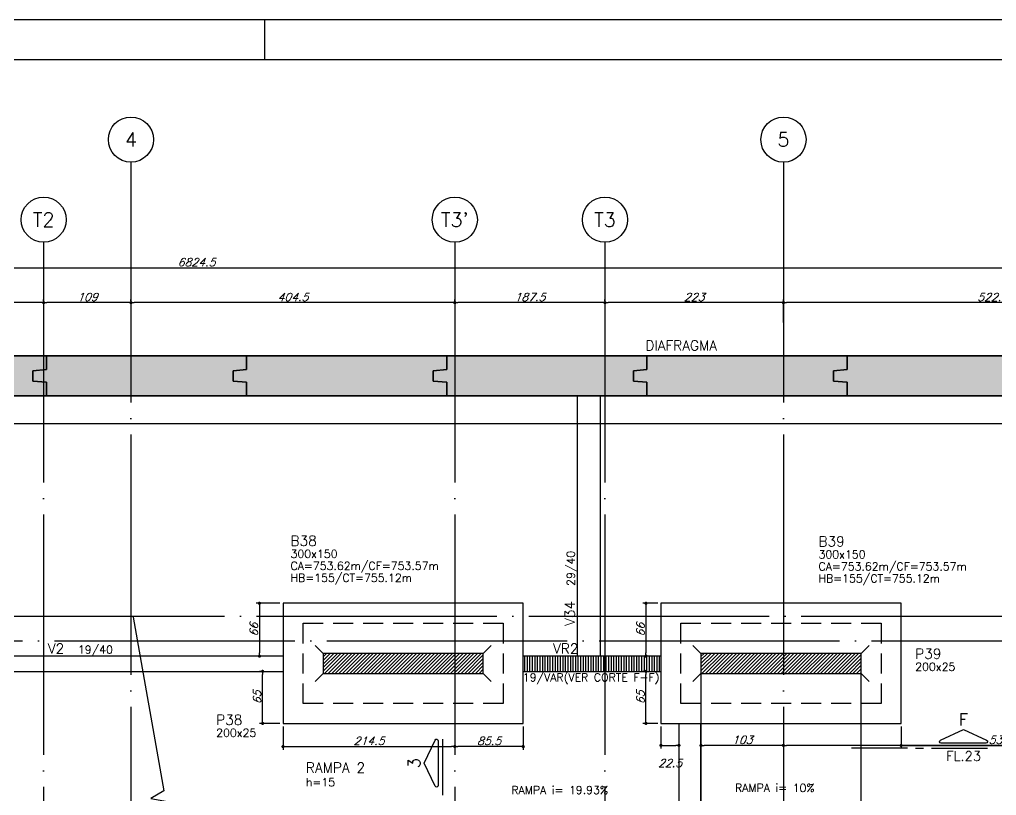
# Model space of a CAD drawing. Header units: millimetres. Extents: x -4137 to 5508, y -2380 to 3650.
# Drawn here: x -349 to 872, y 1151 to 2120 of the extents above; entities that cross this region are included whole.
import ezdxf
from ezdxf.enums import TextEntityAlignment as Align

# ---------------------------------------------------------------- set-up
doc = ezdxf.new("R2010")
doc.units = ezdxf.units.MM
doc.header["$LTSCALE"] = 50
doc.linetypes.add('DASHED', pattern=[0.75, 0.5, -0.25])
doc.linetypes.add('EIXO', pattern=[6.8, 6, -0.4, 0, -0.4])
for name, color, linetype in [('F-AUX', 2, 'Continuous'), ('F-BLOCOS', 3, 'Continuous'), ('F-BLOCOS-DIM', 2, 'Continuous'), ('F-BLOCOS-NOME', 3, 'Continuous'), ('F-CORTE-INDICAÇÃO', 4, 'Continuous'), ('F-COTAS', 106, 'Continuous'), ('F-EIXO', 12, 'EIXO'), ('F-ESTACAS-BARRETE', 2, 'Continuous'), ('F-HACHURA-DET', 1, 'Continuous'), ('F-LAJES-DIM', 2, 'Continuous'), ('F-LAJES-NOME', 4, 'Continuous'), ('F-MARGEM', 1, 'Continuous'), ('F-PARC-NOME', 4, 'Continuous'), ('F-PILARES-DIM', 172, 'Continuous'), ('F-PILARES-HACH', 174, 'Continuous'), ('F-PILARES-N', 170, 'Continuous'), ('F-PILARES-NASCE', 4, 'Continuous'), ('F-PILARES-NOME', 170, 'Continuous'), ('F-SOLIDO-EST', 252, 'Continuous'), ('F-TEXTO', 6, 'Continuous'), ('F-VIGAS', 3, 'Continuous'), ('F-VIGAS-DIM', 2, 'Continuous'), ('F-VIGAS-NOME', 4, 'Continuous')]:
    doc.layers.add(name, color=color, linetype=linetype)
doc.styles.add('CP-TEXT-INCL', font='simplex.shx', dxfattribs={"oblique": 20})
doc.styles.add('MCP', font='simplex.shx')
doc.styles.add('ROMANS', font='simplex.shx')
doc.dimstyles.new('CP-COTAS-50', dxfattribs={"dimscale": 0.8, "dimtxt": 12.5, "dimasz": 5, "dimexe": 5, "dimexo": 5, "dimgap": 2.5, "dimtad": 1, "dimdec": 1, "dimdsep": 46, "dimtxsty": 'CP-TEXT-INCL', "dimblk1": 'DOT', "dimblk2": 'DOT', "dimsah": 1, "dimcen": 9, "dimclrd": 256, "dimclre": 256, "dimclrt": 256, "dimadec": 0, "dimazin": 0, "dimtfac": 1, "dimtdec": 1, "dimtmove": 2, "dimatfit": 3, "dimldrblk": 'DOT', "dimfxl": 0, "dimtolj": 1, "dimarcsym": 0})

# ---------------------------------------------------------------- blocks, each defined once
blk = doc.blocks.new('A0-4L_900')
at = {"layer": 'F-MARGEM', "color": 2}
blk.add_line((81.9, 90), (81.9, 89), dxfattribs=at)
blk.add_lwpolyline([(0, 0), (0, 90), (192.9, 90), (192.9, 0)], close=True, dxfattribs=at)
at = {"layer": 'F-MARGEM', "color": 7}
blk.add_lwpolyline([(2.5, 89), (191.9, 89), (191.9, 1), (2.5, 1)], close=True, dxfattribs=at)
blk = doc.blocks.new('*U10')
at = {"layer": 'F-CORTE-INDICAÇÃO'}
for p, q in [((-100, 0), (-170, 0)), ((-80, 0), (-90, 0)), ((-70, 0), (0, 0))]:
    blk.add_line(p, q, dxfattribs=at)
blk.add_lwpolyline([(-112, 6, 0.802585), (-111.2, 9.8), (-140, 23.3), (-168.8, 9.8, 0.802585), (-168, 6)], format="xyb", close=True, dxfattribs=at)
at = {"layer": 'F-CORTE-INDICAÇÃO', "style": 'ROMANS'}
blk.add_attdef('CORTE', text='', height=15, dxfattribs=at).set_placement((-140, 35.8), align=Align.MIDDLE_CENTER)
at = {"layer": 'F-CORTE-INDICAÇÃO', "color": 2, "style": 'ROMANS'}
blk.add_attdef('FOLHA', text='', height=12, dxfattribs=at).set_placement((-140, -10), align=Align.MIDDLE_CENTER)
blk = doc.blocks.new('*U4')
at = {"layer": 'F-EIXO'}
blk.add_line((0, 0), (7197, 0), dxfattribs=at)
at = {"layer": 'F-TEXTO', "style": 'ROMANS'}
blk.add_attdef('EIXO', text='', height=17.5, dxfattribs=at).set_placement((-28.2072, 0), align=Align.MIDDLE_CENTER)
blk = doc.blocks.new('*U5')
at = {"layer": 'F-EIXO'}
blk.add_line((0, 0), (7285, 0), dxfattribs=at)
at = {"layer": 'F-TEXTO', "style": 'ROMANS'}
blk.add_attdef('EIXO', text='', height=17.5, dxfattribs=at).set_placement((-28.2072, 0), align=Align.MIDDLE_CENTER)
blk = doc.blocks.new('*U30')
at = {"layer": 'F-EIXO'}
blk.add_line((0, 0), (0, -3027.9), dxfattribs=at)
at = {"layer": 'F-EIXO', "color": 2, "linetype": 'Continuous'}
blk.add_circle((0, 28.2), 28.2, dxfattribs=at)
at = {"layer": 'F-TEXTO', "style": 'ROMANS'}
blk.add_attdef('EIXO', text='', height=17.5, rotation=360, dxfattribs=at).set_placement((0, 28.2), align=Align.MIDDLE_CENTER)
blk = doc.blocks.new('*U29')
at = {"layer": 'F-EIXO'}
blk.add_line((0, 0), (0, -3127.9), dxfattribs=at)
at = {"layer": 'F-EIXO', "color": 2, "linetype": 'Continuous'}
blk.add_circle((0, 28.2), 28.2, dxfattribs=at)
at = {"layer": 'F-TEXTO', "style": 'ROMANS'}
blk.add_attdef('EIXO', text='', height=17.5, rotation=360, dxfattribs=at).set_placement((0, 28.2), align=Align.MIDDLE_CENTER)
blk = doc.blocks.new('A$C10EB3C7A')
at = {"layer": 'F-EIXO'}
blk.add_line((-3621.1, 1615), (3550.6, 1615), dxfattribs=at)
at = {"layer": 'F-EIXO', "linetype": 'Continuous'}
for name, p, values in [('*U29', (-209.5, 1941.4), {'EIXO': '4'}), ('*U29', (605.5, 1941.4), {'EIXO': '5'}), ('*U30', (-318.5, 1841.4), {'EIXO': 'T2'}), ('*U30', (195, 1841.4), {'EIXO': "T3'"}), ('*U30', (382.5, 1841.4), {'EIXO': 'T3'})]:
    blk.add_blockref(name, p, dxfattribs=at).add_auto_attribs(values)
for name, p in [('*U4', (-3705.8, 1615)), ('*U5', (-3793.7, 1374.5)), ('*U4', (-3705.8, 1343.5))]:
    blk.add_blockref(name, p, dxfattribs=at)
blk = doc.blocks.new('_DOT')
at = {"color": 0, "linetype": 'ByBlock'}
blk.add_line((-0.5, 0), (-1, 0), dxfattribs=at)
at = {"color": 0, "linetype": 'ByBlock', "const_width": 0.5}
blk.add_lwpolyline([(-0.25, 0, 1), (0.25, 0, 1)], format="xyb", close=True, dxfattribs=at)
blk = doc.blocks.new('*D70')
at = {"layer": 'DEFPOINTS', "color": 0, "linetype": 'Continuous', "transparency": 16777216}
for p in [(3284.5, 1809.4), (3284.5, 1699.5), (-3540, 1430.2)]:
    blk.add_point(p, dxfattribs=at)
at = {"layer": 'F-COTAS', "linetype": 'Continuous', "lineweight": -2, "transparency": 16777216}
for p, q in [((-3540, 1434.2), (-3540, 1813.4)), ((-3536, 1809.4), (3280.5, 1809.4)), ((3284.5, 1703.5), (3284.5, 1813.4))]:
    blk.add_line(p, q, dxfattribs=at)
at = {"layer": 'F-COTAS', "linetype": 'Continuous', "lineweight": -2, "transparency": 16777216, "xscale": 4, "yscale": 4, "zscale": 4, "rotation": 180}
blk.add_blockref('_DOT', (-3540, 1809.4), dxfattribs=at)
at = {"layer": 'F-COTAS', "linetype": 'Continuous', "lineweight": -2, "transparency": 16777216, "xscale": 4, "yscale": 4, "zscale": 4}
blk.add_blockref('_DOT', (3284.5, 1809.4), dxfattribs=at)
at = {"layer": 'F-COTAS', "linetype": 'Continuous', "transparency": 16777216, "insert": (-127.7, 1816.4), "char_height": 10, "attachment_point": 5, "style": 'CP-TEXT-INCL'}
blk.add_mtext('\\A1;6824.5', dxfattribs=at)
blk = doc.blocks.new('*D79')
at = {"layer": 'DEFPOINTS', "color": 0, "linetype": 'Continuous', "transparency": 16777216}
for p in [(605.5, 1766), (605.5, 1737.2), (1128, 1737.2)]:
    blk.add_point(p, dxfattribs=at)
at = {"layer": 'F-COTAS', "linetype": 'Continuous', "lineweight": -2, "transparency": 16777216}
for p, q in [((605.5, 1741.2), (605.5, 1770)), ((1128, 1741.2), (1128, 1770)), ((1124, 1766), (609.5, 1766))]:
    blk.add_line(p, q, dxfattribs=at)
at = {"layer": 'F-COTAS', "linetype": 'Continuous', "lineweight": -2, "transparency": 16777216, "xscale": 4, "yscale": 4, "zscale": 4, "rotation": 180}
blk.add_blockref('_DOT', (605.5, 1766), dxfattribs=at)
at = {"layer": 'F-COTAS', "linetype": 'Continuous', "lineweight": -2, "transparency": 16777216, "xscale": 4, "yscale": 4, "zscale": 4}
blk.add_blockref('_DOT', (1128, 1766), dxfattribs=at)
at = {"layer": 'F-COTAS', "linetype": 'Continuous', "transparency": 16777216, "insert": (866.7, 1773), "char_height": 10, "attachment_point": 5, "style": 'CP-TEXT-INCL'}
blk.add_mtext('\\A1;522.5', dxfattribs=at)
blk = doc.blocks.new('*D80')
at = {"layer": 'DEFPOINTS', "color": 0, "linetype": 'Continuous', "transparency": 16777216}
for p in [(382.5, 1766), (382.5, 1764.3), (605.5, 1737.2)]:
    blk.add_point(p, dxfattribs=at)
at = {"layer": 'F-COTAS', "linetype": 'Continuous', "lineweight": -2, "transparency": 16777216}
for p, q in [((382.5, 1768.3), (382.5, 1770)), ((605.5, 1741.2), (605.5, 1770)), ((601.5, 1766), (386.5, 1766))]:
    blk.add_line(p, q, dxfattribs=at)
at = {"layer": 'F-COTAS', "linetype": 'Continuous', "lineweight": -2, "transparency": 16777216, "xscale": 4, "yscale": 4, "zscale": 4, "rotation": 180}
blk.add_blockref('_DOT', (382.5, 1766), dxfattribs=at)
at = {"layer": 'F-COTAS', "linetype": 'Continuous', "lineweight": -2, "transparency": 16777216, "xscale": 4, "yscale": 4, "zscale": 4}
blk.add_blockref('_DOT', (605.5, 1766), dxfattribs=at)
at = {"layer": 'F-COTAS', "linetype": 'Continuous', "transparency": 16777216, "insert": (494, 1773), "char_height": 10, "attachment_point": 5, "style": 'CP-TEXT-INCL'}
blk.add_mtext('\\A1;223', dxfattribs=at)
blk = doc.blocks.new('*D81')
at = {"layer": 'DEFPOINTS', "color": 0, "linetype": 'Continuous', "transparency": 16777216}
for p in [(195, 1766), (195, 1764.3), (382.5, 1764.3)]:
    blk.add_point(p, dxfattribs=at)
at = {"layer": 'F-COTAS', "linetype": 'Continuous', "lineweight": -2, "transparency": 16777216}
for p, q in [((195, 1768.3), (195, 1770)), ((382.5, 1768.3), (382.5, 1770)), ((378.5, 1766), (199, 1766))]:
    blk.add_line(p, q, dxfattribs=at)
at = {"layer": 'F-COTAS', "linetype": 'Continuous', "lineweight": -2, "transparency": 16777216, "xscale": 4, "yscale": 4, "zscale": 4, "rotation": 180}
blk.add_blockref('_DOT', (195, 1766), dxfattribs=at)
at = {"layer": 'F-COTAS', "linetype": 'Continuous', "lineweight": -2, "transparency": 16777216, "xscale": 4, "yscale": 4, "zscale": 4}
blk.add_blockref('_DOT', (382.5, 1766), dxfattribs=at)
at = {"layer": 'F-COTAS', "linetype": 'Continuous', "transparency": 16777216, "insert": (288.7, 1773), "char_height": 10, "attachment_point": 5, "style": 'CP-TEXT-INCL'}
blk.add_mtext('\\A1;187.5', dxfattribs=at)
blk = doc.blocks.new('*D82')
at = {"layer": 'DEFPOINTS', "color": 0, "linetype": 'Continuous', "transparency": 16777216}
for p in [(-209.5, 1766), (-209.5, 1764.3), (195, 1764.3)]:
    blk.add_point(p, dxfattribs=at)
at = {"layer": 'F-COTAS', "linetype": 'Continuous', "lineweight": -2, "transparency": 16777216}
for p, q in [((-209.5, 1768.3), (-209.5, 1770)), ((195, 1768.3), (195, 1770)), ((191, 1766), (-205.5, 1766))]:
    blk.add_line(p, q, dxfattribs=at)
at = {"layer": 'F-COTAS', "linetype": 'Continuous', "lineweight": -2, "transparency": 16777216, "xscale": 4, "yscale": 4, "zscale": 4, "rotation": 180}
blk.add_blockref('_DOT', (-209.5, 1766), dxfattribs=at)
at = {"layer": 'F-COTAS', "linetype": 'Continuous', "lineweight": -2, "transparency": 16777216, "xscale": 4, "yscale": 4, "zscale": 4}
blk.add_blockref('_DOT', (195, 1766), dxfattribs=at)
at = {"layer": 'F-COTAS', "linetype": 'Continuous', "transparency": 16777216, "insert": (-7.3, 1773), "char_height": 10, "attachment_point": 5, "style": 'CP-TEXT-INCL'}
blk.add_mtext('\\A1;404.5', dxfattribs=at)
blk = doc.blocks.new('*D83')
at = {"layer": 'DEFPOINTS', "color": 0, "linetype": 'Continuous', "transparency": 16777216}
for p in [(-318.5, 1766), (-318.5, 1764.3), (-209.5, 1764.3)]:
    blk.add_point(p, dxfattribs=at)
at = {"layer": 'F-COTAS', "linetype": 'Continuous', "lineweight": -2, "transparency": 16777216}
for p, q in [((-318.5, 1768.3), (-318.5, 1770)), ((-209.5, 1768.3), (-209.5, 1770)), ((-213.5, 1766), (-314.5, 1766))]:
    blk.add_line(p, q, dxfattribs=at)
at = {"layer": 'F-COTAS', "linetype": 'Continuous', "lineweight": -2, "transparency": 16777216, "xscale": 4, "yscale": 4, "zscale": 4, "rotation": 180}
blk.add_blockref('_DOT', (-318.5, 1766), dxfattribs=at)
at = {"layer": 'F-COTAS', "linetype": 'Continuous', "lineweight": -2, "transparency": 16777216, "xscale": 4, "yscale": 4, "zscale": 4}
blk.add_blockref('_DOT', (-209.5, 1766), dxfattribs=at)
at = {"layer": 'F-COTAS', "linetype": 'Continuous', "transparency": 16777216, "insert": (-264, 1773), "char_height": 10, "attachment_point": 5, "style": 'CP-TEXT-INCL'}
blk.add_mtext('\\A1;109', dxfattribs=at)
blk = doc.blocks.new('*D84')
at = {"layer": 'DEFPOINTS', "color": 0, "linetype": 'Continuous', "transparency": 16777216}
for p in [(-506, 1766), (-506, 1764.3), (-318.5, 1764.3)]:
    blk.add_point(p, dxfattribs=at)
at = {"layer": 'F-COTAS', "linetype": 'Continuous', "lineweight": -2, "transparency": 16777216}
for p, q in [((-506, 1768.3), (-506, 1770)), ((-318.5, 1768.3), (-318.5, 1770)), ((-322.5, 1766), (-502, 1766))]:
    blk.add_line(p, q, dxfattribs=at)
at = {"layer": 'F-COTAS', "linetype": 'Continuous', "lineweight": -2, "transparency": 16777216, "xscale": 4, "yscale": 4, "zscale": 4, "rotation": 180}
blk.add_blockref('_DOT', (-506, 1766), dxfattribs=at)
at = {"layer": 'F-COTAS', "linetype": 'Continuous', "lineweight": -2, "transparency": 16777216, "xscale": 4, "yscale": 4, "zscale": 4}
blk.add_blockref('_DOT', (-318.5, 1766), dxfattribs=at)
at = {"layer": 'F-COTAS', "linetype": 'Continuous', "transparency": 16777216, "insert": (-412.3, 1773), "char_height": 10, "attachment_point": 5, "style": 'CP-TEXT-INCL'}
blk.add_mtext('\\A1;187.5', dxfattribs=at)
blk = doc.blocks.new('*D342')
at = {"layer": 'DEFPOINTS', "color": 0, "transparency": 16777216}
for p in [(-45, 1305.5), (-41.1, 1305.5), (-19.5, 1240.5)]:
    blk.add_point(p, dxfattribs=at)
at = {"layer": 'F-COTAS', "lineweight": -2, "transparency": 16777216}
for p, q in [((-45.1, 1305.5), (-49, 1305.5)), ((-45, 1244.5), (-45, 1301.5)), ((-23.5, 1240.5), (-49, 1240.5))]:
    blk.add_line(p, q, dxfattribs=at)
at = {"layer": 'F-COTAS', "lineweight": -2, "transparency": 16777216, "xscale": 4, "yscale": 4, "zscale": 4}
for p, rotation in [((-45, 1305.5), 90), ((-45, 1240.5), 270)]:
    blk.add_blockref('_DOT', p, dxfattribs=dict(at, rotation=rotation))
at = {"layer": 'F-COTAS', "transparency": 16777216, "insert": (-52, 1273), "char_height": 10, "attachment_point": 5, "rotation": 90, "style": 'CP-TEXT-INCL'}
blk.add_mtext('\\A1;65', dxfattribs=at)
blk = doc.blocks.new('*D343')
at = {"layer": 'DEFPOINTS', "color": 0, "transparency": 16777216}
for p in [(-19.5, 1390.5), (-49, 1324.5), (-33.6, 1324.5)]:
    blk.add_point(p, dxfattribs=at)
at = {"layer": 'F-COTAS', "lineweight": -2, "transparency": 16777216}
for p, q in [((-23.5, 1390.5), (-53, 1390.5)), ((-49, 1386.5), (-49, 1328.5)), ((-37.6, 1324.5), (-53, 1324.5))]:
    blk.add_line(p, q, dxfattribs=at)
at = {"layer": 'F-COTAS', "lineweight": -2, "transparency": 16777216, "xscale": 4, "yscale": 4, "zscale": 4}
for p, rotation in [((-49, 1390.5), 90), ((-49, 1324.5), 270)]:
    blk.add_blockref('_DOT', p, dxfattribs=dict(at, rotation=rotation))
at = {"layer": 'F-COTAS', "transparency": 16777216, "insert": (-56, 1357.5), "char_height": 10, "attachment_point": 5, "rotation": 90, "style": 'CP-TEXT-INCL'}
blk.add_mtext('\\A1;66', dxfattribs=at)
blk = doc.blocks.new('*D344')
at = {"layer": 'DEFPOINTS', "color": 0, "transparency": 16777216}
for p in [(-19.5, 1240.5), (195, 1225.1), (195, 1211.6)]:
    blk.add_point(p, dxfattribs=at)
at = {"layer": 'F-COTAS', "lineweight": -2, "transparency": 16777216}
for p, q in [((-19.5, 1236.5), (-19.5, 1207.6)), ((195, 1221.1), (195, 1207.6)), ((-15.5, 1211.6), (191, 1211.6))]:
    blk.add_line(p, q, dxfattribs=at)
at = {"layer": 'F-COTAS', "lineweight": -2, "transparency": 16777216, "xscale": 4, "yscale": 4, "zscale": 4, "rotation": 180}
blk.add_blockref('_DOT', (-19.5, 1211.6), dxfattribs=at)
at = {"layer": 'F-COTAS', "lineweight": -2, "transparency": 16777216, "xscale": 4, "yscale": 4, "zscale": 4}
blk.add_blockref('_DOT', (195, 1211.6), dxfattribs=at)
at = {"layer": 'F-COTAS', "transparency": 16777216, "insert": (87.7, 1218.6), "char_height": 10, "attachment_point": 5, "style": 'CP-TEXT-INCL'}
blk.add_mtext('\\A1;214.5', dxfattribs=at)
blk = doc.blocks.new('*D345')
at = {"layer": 'DEFPOINTS', "color": 0, "transparency": 16777216}
for p in [(280.5, 1240.5), (195, 1226.1), (195, 1211.6)]:
    blk.add_point(p, dxfattribs=at)
at = {"layer": 'F-COTAS', "lineweight": -2, "transparency": 16777216}
for p, q in [((280.5, 1236.5), (280.5, 1207.6)), ((195, 1222.1), (195, 1207.6)), ((276.5, 1211.6), (199, 1211.6))]:
    blk.add_line(p, q, dxfattribs=at)
at = {"layer": 'F-COTAS', "lineweight": -2, "transparency": 16777216, "xscale": 4, "yscale": 4, "zscale": 4, "rotation": 180}
blk.add_blockref('_DOT', (195, 1211.6), dxfattribs=at)
at = {"layer": 'F-COTAS', "lineweight": -2, "transparency": 16777216, "xscale": 4, "yscale": 4, "zscale": 4}
blk.add_blockref('_DOT', (280.5, 1211.6), dxfattribs=at)
at = {"layer": 'F-COTAS', "transparency": 16777216, "insert": (237.7, 1218.6), "char_height": 10, "attachment_point": 5, "style": 'CP-TEXT-INCL'}
blk.add_mtext('\\A1;85.5', dxfattribs=at)
blk = doc.blocks.new('*D346')
at = {"layer": 'DEFPOINTS', "color": 0, "transparency": 16777216}
for p in [(452.5, 1240.5), (475, 1226.7), (475, 1213)]:
    blk.add_point(p, dxfattribs=at)
at = {"layer": 'F-COTAS', "lineweight": -2, "transparency": 16777216}
for p, q in [((452.5, 1236.5), (452.5, 1209)), ((475, 1222.7), (475, 1209)), ((456.5, 1213), (471, 1213))]:
    blk.add_line(p, q, dxfattribs=at)
at = {"layer": 'F-COTAS', "lineweight": -2, "transparency": 16777216, "xscale": 4, "yscale": 4, "zscale": 4, "rotation": 180}
blk.add_blockref('_DOT', (452.5, 1213), dxfattribs=at)
at = {"layer": 'F-COTAS', "lineweight": -2, "transparency": 16777216, "xscale": 4, "yscale": 4, "zscale": 4}
blk.add_blockref('_DOT', (475, 1213), dxfattribs=at)
at = {"layer": 'F-COTAS', "transparency": 16777216, "insert": (463.8, 1191), "char_height": 10, "attachment_point": 5, "style": 'CP-TEXT-INCL'}
blk.add_mtext('\\A1;22.5', dxfattribs=at)
blk = doc.blocks.new('*D347')
at = {"layer": 'DEFPOINTS', "color": 0, "transparency": 16777216}
for p in [(502.5, 1235), (605.5, 1235), (502.5, 1213)]:
    blk.add_point(p, dxfattribs=at)
at = {"layer": 'F-COTAS', "lineweight": -2, "transparency": 16777216}
for p, q in [((502.5, 1231), (502.5, 1209)), ((605.5, 1231), (605.5, 1209)), ((601.5, 1213), (506.5, 1213))]:
    blk.add_line(p, q, dxfattribs=at)
at = {"layer": 'F-COTAS', "lineweight": -2, "transparency": 16777216, "xscale": 4, "yscale": 4, "zscale": 4, "rotation": 180}
blk.add_blockref('_DOT', (502.5, 1213), dxfattribs=at)
at = {"layer": 'F-COTAS', "lineweight": -2, "transparency": 16777216, "xscale": 4, "yscale": 4, "zscale": 4}
blk.add_blockref('_DOT', (605.5, 1213), dxfattribs=at)
at = {"layer": 'F-COTAS', "transparency": 16777216, "insert": (554, 1220), "char_height": 10, "attachment_point": 5, "style": 'CP-TEXT-INCL'}
blk.add_mtext('\\A1;103', dxfattribs=at)
blk = doc.blocks.new('*D348')
at = {"layer": 'DEFPOINTS', "color": 0, "transparency": 16777216}
for p in [(605.5, 1231.3), (1143.5, 1231.3), (605.5, 1213)]:
    blk.add_point(p, dxfattribs=at)
at = {"layer": 'F-COTAS', "lineweight": -2, "transparency": 16777216}
for p, q in [((605.5, 1227.3), (605.5, 1209)), ((1143.5, 1227.3), (1143.5, 1209)), ((1139.5, 1213), (609.5, 1213))]:
    blk.add_line(p, q, dxfattribs=at)
at = {"layer": 'F-COTAS', "lineweight": -2, "transparency": 16777216, "xscale": 4, "yscale": 4, "zscale": 4, "rotation": 180}
blk.add_blockref('_DOT', (605.5, 1213), dxfattribs=at)
at = {"layer": 'F-COTAS', "lineweight": -2, "transparency": 16777216, "xscale": 4, "yscale": 4, "zscale": 4}
blk.add_blockref('_DOT', (1143.5, 1213), dxfattribs=at)
at = {"layer": 'F-COTAS', "transparency": 16777216, "insert": (874.5, 1220), "char_height": 10, "attachment_point": 5, "style": 'CP-TEXT-INCL'}
blk.add_mtext('\\A1;538', dxfattribs=at)
blk = doc.blocks.new('*D349')
at = {"layer": 'DEFPOINTS', "color": 0, "transparency": 16777216}
for p in [(752.5, 1240.5), (1143.5, 1228.8), (1143.5, 1213)]:
    blk.add_point(p, dxfattribs=at)
at = {"layer": 'F-COTAS', "lineweight": -2, "transparency": 16777216}
for p, q in [((752.5, 1236.5), (752.5, 1209)), ((1143.5, 1224.8), (1143.5, 1209)), ((756.5, 1213), (1139.5, 1213))]:
    blk.add_line(p, q, dxfattribs=at)
at = {"layer": 'F-COTAS', "lineweight": -2, "transparency": 16777216, "xscale": 4, "yscale": 4, "zscale": 4, "rotation": 180}
blk.add_blockref('_DOT', (752.5, 1213), dxfattribs=at)
at = {"layer": 'F-COTAS', "lineweight": -2, "transparency": 16777216, "xscale": 4, "yscale": 4, "zscale": 4}
blk.add_blockref('_DOT', (1143.5, 1213), dxfattribs=at)
at = {"layer": 'F-COTAS', "transparency": 16777216, "insert": (948, 1220), "char_height": 10, "attachment_point": 5, "style": 'CP-TEXT-INCL'}
blk.add_mtext('\\A1;391', dxfattribs=at)
blk = doc.blocks.new('*D350')
at = {"layer": 'DEFPOINTS', "color": 0, "transparency": 16777216}
for p in [(433.8, 1305.5), (435.7, 1305.5), (452.5, 1240.5)]:
    blk.add_point(p, dxfattribs=at)
at = {"layer": 'F-COTAS', "lineweight": -2, "transparency": 16777216}
for p, q in [((431.7, 1305.5), (429.8, 1305.5)), ((433.8, 1244.5), (433.8, 1301.5)), ((448.5, 1240.5), (429.8, 1240.5))]:
    blk.add_line(p, q, dxfattribs=at)
at = {"layer": 'F-COTAS', "lineweight": -2, "transparency": 16777216, "xscale": 4, "yscale": 4, "zscale": 4}
for p, rotation in [((433.8, 1305.5), 90), ((433.8, 1240.5), 270)]:
    blk.add_blockref('_DOT', p, dxfattribs=dict(at, rotation=rotation))
at = {"layer": 'F-COTAS', "transparency": 16777216, "insert": (426.8, 1273), "char_height": 10, "attachment_point": 5, "rotation": 90, "style": 'CP-TEXT-INCL'}
blk.add_mtext('\\A1;65', dxfattribs=at)
blk = doc.blocks.new('*D351')
at = {"layer": 'DEFPOINTS', "color": 0, "transparency": 16777216}
for p in [(452.5, 1390.5), (433.8, 1324.5), (444.5, 1324.5)]:
    blk.add_point(p, dxfattribs=at)
at = {"layer": 'F-COTAS', "lineweight": -2, "transparency": 16777216}
for p, q in [((448.5, 1390.5), (429.8, 1390.5)), ((433.8, 1386.5), (433.8, 1328.5)), ((440.5, 1324.5), (429.8, 1324.5))]:
    blk.add_line(p, q, dxfattribs=at)
at = {"layer": 'F-COTAS', "lineweight": -2, "transparency": 16777216, "xscale": 4, "yscale": 4, "zscale": 4}
for p, rotation in [((433.8, 1390.5), 90), ((433.8, 1324.5), 270)]:
    blk.add_blockref('_DOT', p, dxfattribs=dict(at, rotation=rotation))
at = {"layer": 'F-COTAS', "transparency": 16777216, "insert": (426.8, 1357.5), "char_height": 10, "attachment_point": 5, "rotation": 90, "style": 'CP-TEXT-INCL'}
blk.add_mtext('\\A1;66', dxfattribs=at)

msp = doc.modelspace()

# ---------------------------------------------------------------- hatches: boundary and pattern name
at = {"layer": 'F-HACHURA-DET'}
h = msp.add_hatch(dxfattribs=at)
h.set_pattern_fill('LINE', color=256, angle=90, style=0)
h.paths.add_polyline_path([(362.5, 1305.5), (452.5, 1305.5), (452.5, 1324.5), (348, 1324.5), (280.5, 1324.5), (280.5, 1305.5)])
at = {"layer": 'F-PILARES-HACH', "linetype": 'Continuous'}
h = msp.add_hatch(dxfattribs=at)
h.set_pattern_fill('ANSI31', color=256, style=0)
h.paths.add_polyline_path([(30.5, 1303), (230.5, 1303), (230.5, 1328), (30.5, 1328)], flags=16)
h = msp.add_hatch(dxfattribs=at)
h.set_pattern_fill('ANSI31', color=256, style=0)
h.paths.add_polyline_path([(502.5, 1303), (702.5, 1303), (702.5, 1328), (502.5, 1328)], flags=16)
at = {"layer": 'F-SOLIDO-EST'}
h = msp.add_hatch(color=256, dxfattribs=at)
h.dxf.hatch_style = 1
h.paths.add_polyline_path([(-332, 1681), (-315, 1682.5), (-315, 1699.5), (-565, 1699.5), (-565, 1682.5), (-582, 1681), (-582, 1668), (-565, 1666.5), (-565, 1649.5), (-315, 1649.5), (-315, 1666.5), (-332, 1668)])
h = msp.add_hatch(color=256, dxfattribs=at)
h.dxf.hatch_style = 1
h.paths.add_polyline_path([(-65, 1699.5), (-315, 1699.5), (-315, 1682.5), (-332, 1681), (-332, 1668), (-315, 1666.5), (-315, 1649.5), (-65, 1649.5), (-65, 1666.5), (-82, 1668), (-82, 1681), (-65, 1682.5)])
h = msp.add_hatch(color=256, dxfattribs=at)
h.dxf.hatch_style = 1
h.paths.add_polyline_path([(185, 1699.5), (-65, 1699.5), (-65, 1682.5), (-82, 1681), (-82, 1668), (-65, 1666.5), (-65, 1649.5), (185, 1649.5), (185, 1666.5), (168, 1668), (168, 1681), (185, 1682.5)])
h = msp.add_hatch(color=256, dxfattribs=at)
h.dxf.hatch_style = 1
h.paths.add_polyline_path([(435, 1666.5), (418, 1668), (418, 1681), (435, 1682.5), (435, 1699.5), (185, 1699.5), (185, 1682.5), (168, 1681), (168, 1668), (185, 1666.5), (185, 1649.5), (435, 1649.5)])
h = msp.add_hatch(color=256, dxfattribs=at)
h.dxf.hatch_style = 1
h.paths.add_polyline_path([(685, 1666.5), (668, 1668), (668, 1681), (685, 1682.5), (685, 1699.5), (435, 1699.5), (435, 1682.5), (418, 1681), (418, 1668), (435, 1666.5), (435, 1649.5), (685, 1649.5)])
h = msp.add_hatch(color=256, dxfattribs=at)
h.dxf.hatch_style = 1
h.paths.add_polyline_path([(1149, 1681), (1166, 1682.5), (1166, 1699.5), (685, 1699.5), (685, 1682.5), (668, 1681), (668, 1668), (685, 1666.5), (685, 1649.5), (1166, 1649.5), (1166, 1666.5), (1149, 1668)])

# ---------------------------------------------------------------- linework, layer by layer
at = {"layer": 'F-AUX', "color": 1}
for p, q in [((502.5, 1306), (502.5, 987.5)), ((702.5, 987.5), (702.5, 1303))]:
    msp.add_line(p, q, dxfattribs=at)
msp.add_lwpolyline([(-206.772, 1373.145), (-168.343, 1156.095), (-184.542, 1146.727), (-147.682, 1140.254), (-163.88, 1130.887), (-125.491, 913.821)], dxfattribs=at)
at = {"layer": 'F-BLOCOS', "linetype": 'Continuous'}
for points in [[(-19.5, 1240.5), (280.5, 1240.5), (280.5, 1390.5), (-19.5, 1390.5), (-19.5, 1240.5)], [(452.5, 1240.5), (752.5, 1240.5), (752.5, 1390.5), (452.5, 1390.5), (452.5, 1240.5)]]:
    msp.add_lwpolyline(points, dxfattribs=at)
at = {"layer": 'F-ESTACAS-BARRETE', "linetype": 'DASHED'}
for points in [[(5.5, 1365.5), (255.5, 1365.5), (255.5, 1265.5), (5.5, 1265.5)], [(477.5, 1365.5), (727.5, 1365.5), (727.5, 1265.5), (477.5, 1265.5)]]:
    msp.add_lwpolyline(points, close=True, dxfattribs=at)
at = {"layer": 'F-PILARES-N'}
for points in [[(30.5, 1303), (230.5, 1303), (230.5, 1328), (30.5, 1328), (30.5, 1303)], [(502.5, 1303), (702.5, 1303), (702.5, 1328), (502.5, 1328), (502.5, 1303)]]:
    msp.add_lwpolyline(points, dxfattribs=at)
at = {"layer": 'F-PILARES-NASCE'}
for p, q in [((30.5, 1328), (20.5, 1338)), ((230.5, 1328), (240.5, 1338)), ((502.5, 1328), (492.5, 1338)), ((702.5, 1328), (712.5, 1338)), ((30.5, 1303), (20.5, 1293)), ((230.5, 1303), (240.5, 1293)), ((502.5, 1303), (492.5, 1293)), ((702.5, 1303), (712.5, 1293))]:
    msp.add_line(p, q, dxfattribs=at)
at = {"layer": 'F-VIGAS'}
for p, q in [((-315, 1699.5), (-565, 1699.5)), ((-565, 1699.5), (-315, 1699.5)), ((-315, 1682.5), (-315, 1699.5)), ((-315, 1699.5), (-315, 1682.5)), ((-65, 1699.5), (-315, 1699.5)), ((-315, 1699.5), (-315, 1682.5)), ((-315, 1682.5), (-315, 1699.5)), ((-315, 1699.5), (-65, 1699.5)), ((-65, 1682.5), (-65, 1699.5)), ((-65, 1699.5), (-65, 1682.5)), ((185, 1699.5), (-65, 1699.5)), ((-65, 1699.5), (-65, 1682.5)), ((-65, 1682.5), (-65, 1699.5)), ((-65, 1699.5), (185, 1699.5)), ((185, 1682.5), (185, 1699.5)), ((185, 1699.5), (185, 1682.5)), ((435, 1699.5), (185, 1699.5)), ((185, 1699.5), (185, 1682.5)), ((185, 1682.5), (185, 1699.5)), ((185, 1699.5), (435, 1699.5)), ((435, 1682.5), (435, 1699.5)), ((435, 1699.5), (435, 1682.5)), ((685, 1699.5), (435, 1699.5)), ((435, 1699.5), (435, 1682.5)), ((435, 1682.5), (435, 1699.5)), ((435, 1699.5), (685, 1699.5)), ((1166, 1699.5), (685, 1699.5)), ((685, 1699.5), (685, 1682.5)), ((685, 1682.5), (685, 1699.5)), ((685, 1699.5), (1166, 1699.5)), ((685, 1682.5), (685, 1699.5)), ((685, 1699.5), (685, 1682.5)), ((-332, 1681), (-315, 1682.5)), ((-315, 1682.5), (-332, 1681)), ((-315, 1682.5), (-332, 1681)), ((-332, 1681), (-315, 1682.5)), ((-332, 1668), (-332, 1681)), ((-332, 1681), (-332, 1668)), ((-332, 1681), (-332, 1668)), ((-332, 1668), (-332, 1681)), ((-82, 1681), (-65, 1682.5)), ((-65, 1682.5), (-82, 1681)), ((-65, 1682.5), (-82, 1681)), ((-82, 1681), (-65, 1682.5)), ((-82, 1668), (-82, 1681)), ((-82, 1681), (-82, 1668)), ((-82, 1681), (-82, 1668)), ((-82, 1668), (-82, 1681)), ((168, 1681), (185, 1682.5)), ((185, 1682.5), (168, 1681)), ((185, 1682.5), (168, 1681)), ((168, 1681), (185, 1682.5)), ((168, 1668), (168, 1681)), ((168, 1681), (168, 1668)), ((168, 1681), (168, 1668)), ((168, 1668), (168, 1681)), ((418, 1681), (435, 1682.5)), ((435, 1682.5), (418, 1681)), ((435, 1682.5), (418, 1681)), ((418, 1681), (435, 1682.5)), ((418, 1668), (418, 1681)), ((418, 1681), (418, 1668)), ((418, 1681), (418, 1668)), ((418, 1668), (418, 1681)), ((685, 1682.5), (668, 1681)), ((668, 1681), (685, 1682.5)), ((668, 1681), (685, 1682.5)), ((685, 1682.5), (668, 1681)), ((668, 1681), (668, 1668)), ((668, 1668), (668, 1681)), ((668, 1668), (668, 1681)), ((668, 1681), (668, 1668)), ((-315, 1666.5), (-332, 1668)), ((-332, 1668), (-315, 1666.5)), ((-332, 1668), (-315, 1666.5)), ((-315, 1666.5), (-332, 1668)), ((-315, 1649.5), (-315, 1666.5)), ((-315, 1666.5), (-315, 1649.5)), ((-315, 1666.5), (-315, 1649.5)), ((-315, 1649.5), (-315, 1666.5)), ((-65, 1666.5), (-82, 1668)), ((-82, 1668), (-65, 1666.5)), ((-82, 1668), (-65, 1666.5)), ((-65, 1666.5), (-82, 1668)), ((-65, 1649.5), (-65, 1666.5)), ((-65, 1666.5), (-65, 1649.5)), ((-65, 1666.5), (-65, 1649.5)), ((-65, 1649.5), (-65, 1666.5)), ((185, 1666.5), (168, 1668)), ((168, 1668), (185, 1666.5)), ((168, 1668), (185, 1666.5)), ((185, 1666.5), (168, 1668)), ((185, 1649.5), (185, 1666.5)), ((185, 1666.5), (185, 1649.5)), ((185, 1666.5), (185, 1649.5)), ((185, 1649.5), (185, 1666.5)), ((435, 1666.5), (418, 1668)), ((418, 1668), (435, 1666.5)), ((418, 1668), (435, 1666.5)), ((435, 1666.5), (418, 1668)), ((435, 1649.5), (435, 1666.5)), ((435, 1666.5), (435, 1649.5)), ((435, 1666.5), (435, 1649.5)), ((435, 1649.5), (435, 1666.5)), ((668, 1668), (685, 1666.5)), ((685, 1666.5), (668, 1668)), ((685, 1666.5), (668, 1668)), ((668, 1668), (685, 1666.5)), ((685, 1666.5), (685, 1649.5)), ((685, 1649.5), (685, 1666.5)), ((685, 1649.5), (685, 1666.5)), ((685, 1666.5), (685, 1649.5)), ((-565, 1649.5), (-315, 1649.5)), ((-315, 1649.5), (-565, 1649.5)), ((-315, 1649.5), (-65, 1649.5)), ((-65, 1649.5), (-315, 1649.5)), ((-65, 1649.5), (185, 1649.5)), ((185, 1649.5), (-65, 1649.5)), ((185, 1649.5), (435, 1649.5)), ((435, 1649.5), (185, 1649.5)), ((435, 1649.5), (685, 1649.5)), ((685, 1649.5), (435, 1649.5)), ((685, 1649.5), (1166, 1649.5)), ((1166, 1649.5), (685, 1649.5))]:
    msp.add_line(p, q, dxfattribs=at)
for points in [[(348, 1649.5), (348, 1324.5)], [(377, 1324.5), (377, 1649.5)], [(-19.5, 1324.5), (-384.5, 1324.5)], [(348, 1324.5), (280.5, 1324.5)], [(452.5, 1324.5), (348, 1324.5)], [(-384.5, 1305.5), (-19.5, 1305.5)], [(280.5, 1305.5), (362.5, 1305.5)], [(362.5, 1305.5), (452.5, 1305.5)], [(475, 1240.5), (475, 992.5)], [(502.5, 992.5), (502.5, 1240.5)]]:
    msp.add_lwpolyline(points, dxfattribs=at)

# ---------------------------------------------------------------- block references
at = {"layer": 'F-CORTE-INDICAÇÃO', "linetype": 'Continuous'}
ref = msp.add_blockref('*U10', (690.402, 1209.738), dxfattribs=dict(at, xscale=-1))
ref.add_attrib('FOLHA', 'FL.23', dxfattribs={"color": 2, "height": 12, "style": 'ROMANS'}).set_placement((830.402, 1199.738), align=Align.MIDDLE_CENTER)
ref.add_attrib('CORTE', 'F', dxfattribs={"height": 15, "style": 'ROMANS'}).set_placement((830.402, 1245.501), align=Align.MIDDLE_CENTER)
ref = msp.add_blockref('*U10', (180.088, 1050.948), dxfattribs=dict(at, xscale=-1, rotation=90))
ref.add_attrib('CORTE', '3', dxfattribs={"height": 15, "rotation": 90, "style": 'ROMANS'}).set_placement((144.325, 1190.948), align=Align.MIDDLE_CENTER)
at = {"layer": 'F-EIXO'}
msp.add_blockref('A$C10EB3C7A', (0, 0), dxfattribs=at)
at = {"layer": 'F-MARGEM', "linetype": 'Continuous', "xscale": 50, "yscale": 50, "zscale": 50}
msp.add_blockref('A0-4L_900', (-4137.496, -2380.469), dxfattribs=at)

# ---------------------------------------------------------------- texts
at = {"layer": 'F-AUX', "color": 2, "char_height": 10, "width": 190.55086, "attachment_point": 1, "line_spacing_factor": 0.941778, "style": 'ROMANS'}
for s, insert in [('RAMPA i= 19.93%', (265.599, 1162.333)), ('RAMPA i= 10%', (544.985, 1165.013))]:
    msp.add_mtext(s, dxfattribs=dict(at, insert=insert))
at = {"layer": 'F-BLOCOS-DIM', "linetype": 'Continuous', "style": 'MCP'}
for s, p in [('300x150', (-10.114, 1447.276)), ('300x150', (649.305, 1446.557)), ('CA=753.62m/CF=753.57m', (-10.114, 1432.276)), ('CA=753.62m/CF=753.57m', (649.305, 1431.557)), ('HB=155/CT=755.12m', (-10.114, 1417.276)), ('HB=155/CT=755.12m', (649.305, 1416.557))]:
    msp.add_text(s, height=10, dxfattribs=at).set_placement(p)
at = {"layer": 'F-BLOCOS-NOME', "linetype": 'Continuous', "style": 'MCP'}
for s, p in [('B38', (-10.114, 1462.276)), ('B39', (649.305, 1461.557))]:
    msp.add_text(s, height=12.5, dxfattribs=at).set_placement(p)
at = {"layer": 'F-LAJES-DIM', "linetype": 'Continuous', "style": 'MCP'}
msp.add_text('h=15', height=10, dxfattribs=at).set_placement((9.073, 1161.988))
at = {"layer": 'F-LAJES-NOME', "linetype": 'Continuous', "style": 'MCP'}
msp.add_text('RAMPA 2', height=12.5, dxfattribs=at).set_placement((9.073, 1178.988))
at = {"layer": 'F-PARC-NOME', "style": 'MCP'}
msp.add_text('DIAFRAGMA', height=12.5, dxfattribs=at).set_placement((433.016, 1706.28))
at = {"layer": 'F-PILARES-DIM', "linetype": 'Continuous', "style": 'MCP'}
for p in [(770.062, 1306.229), (-103.014, 1223.726)]:
    msp.add_text('200x25', height=10, dxfattribs=at).set_placement(p)
at = {"layer": 'F-PILARES-NOME', "linetype": 'Continuous', "style": 'MCP'}
for s, p in [('P39', (770.062, 1321.229)), ('P38', (-103.014, 1238.726))]:
    msp.add_text(s, height=12.5, dxfattribs=at).set_placement(p)
at = {"layer": 'F-VIGAS-DIM', "linetype": 'Continuous', "style": 'MCP'}
msp.add_text('29/40', height=10, rotation=90, dxfattribs=at).set_placement((344.875, 1412.295))
for s, p in [('19/40', (-275.711, 1327.625)), ('19/VAR(VER CORTE F-F)', (279.964, 1293))]:
    msp.add_text(s, height=10, dxfattribs=at).set_placement(p)
at = {"layer": 'F-VIGAS-NOME', "linetype": 'Continuous', "style": 'MCP'}
msp.add_text('V34', height=12.5, rotation=90, dxfattribs=at).set_placement((344.875, 1362.295))
for s, p in [('V2', (-313.211, 1327.625)), ('VR2', (317.83, 1327.625))]:
    msp.add_text(s, height=12.5, dxfattribs=at).set_placement(p)

# ---------------------------------------------------------------- dimensions: what is measured, and where the dimension line sits
at = {"layer": 'F-COTAS', "linetype": 'Continuous'}
for base, p1, p2, picture, middle in [((3284.5, 1809.412), (-3540, 1430.201), (3284.5, 1699.5), '*D70', (-127.75, 1816.412)), ((-506, 1766.02), (-318.5, 1764.33), (-506, 1764.33), '*D84', (-412.25, 1773.02)), ((-318.5, 1766.02), (-209.5, 1764.33), (-318.5, 1764.33), '*D83', (-264, 1773.02)), ((-209.5, 1766.02), (195, 1764.33), (-209.5, 1764.33), '*D82', (-7.25, 1773.02)), ((195, 1766.02), (382.5, 1764.33), (195, 1764.33), '*D81', (288.75, 1773.02)), ((382.5, 1766.02), (605.5, 1737.169), (382.5, 1764.33), '*D80', (494, 1773.02)), ((605.5, 1766.02), (1128, 1737.169), (605.5, 1737.169), '*D79', (866.75, 1773.02))]:
    dim = msp.add_linear_dim(base=base, p1=p1, p2=p2, dimstyle='CP-COTAS-50', dxfattribs=at)
    dim.commit()
    dim.dimension.update_dxf_attribs({"geometry": picture, "text_midpoint": middle})
at = {"layer": 'F-COTAS'}
for base, p1, p2, picture, middle in [((-49.002, 1324.5), (-19.5, 1390.5), (-33.643, 1324.5), '*D343', (-56.002, 1357.5)), ((433.786, 1324.5), (452.5, 1390.5), (444.472, 1324.5), '*D351', (426.786, 1357.5)), ((-45.002, 1305.5), (-19.5, 1240.5), (-41.067, 1305.5), '*D342', (-52.002, 1273)), ((433.786, 1305.5), (452.5, 1240.5), (435.672, 1305.5), '*D350', (426.786, 1273))]:
    dim = msp.add_linear_dim(base=base, p1=p1, p2=p2, angle=90, dimstyle='CP-COTAS-50', dxfattribs=at)
    dim.commit()
    dim.dimension.update_dxf_attribs({"geometry": picture, "text_midpoint": middle})
for base, p1, p2, picture, middle in [((195, 1211.647), (-19.5, 1240.5), (195, 1225.087), '*D344', (87.75, 1218.647)), ((195, 1211.647), (280.5, 1240.5), (195, 1226.095), '*D345', (237.75, 1218.647)), ((475, 1213.008), (452.5, 1240.5), (475, 1226.718), '*D346', (463.75, 1191.008)), ((502.5, 1213.008), (605.5, 1235.017), (502.5, 1235.017), '*D347', (554, 1220.008)), ((1143.5, 1213.008), (752.5, 1240.5), (1143.5, 1228.769), '*D349', (948, 1220.008)), ((605.5, 1213.008), (1143.5, 1231.268), (605.5, 1231.268), '*D348', (874.5, 1220.008))]:
    dim = msp.add_linear_dim(base=base, p1=p1, p2=p2, dimstyle='CP-COTAS-50', dxfattribs=at)
    dim.commit()
    dim.dimension.update_dxf_attribs({"geometry": picture, "text_midpoint": middle})

doc.saveas('drawing.dxf')
